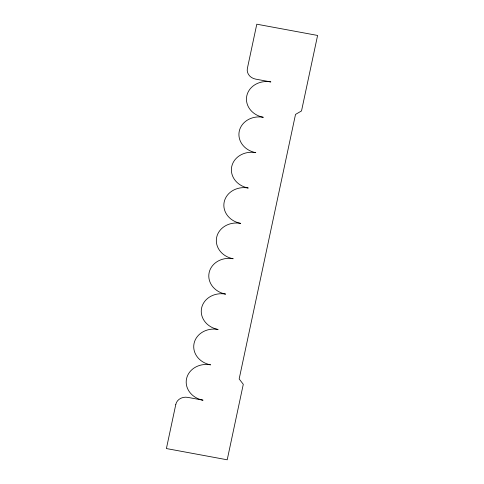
<?xml version="1.0" encoding="UTF-8"?>
<svg xmlns="http://www.w3.org/2000/svg" width="484" height="484" viewBox="0 0 484 484"><rect width="100%" height="100%" fill="white"/><g stroke="black" fill="none" stroke-linecap="round" stroke-linejoin="round"><path stroke-width="0.73" d="M175.819 404.352L166.399 448.553L227.208 459.8L243.289 384.308L239.163 378.954L295.512 114.418L301.52 110.933L317.601 35.447L256.792 24.2L247.378 68.401A10.321 9.027 5.4 0 0 255.625 79.116L270.828 81.929A20.637 18.047 5.4 0 0 246.792 95.862A20.637 18.047 5.4 0 0 263.296 117.291A20.637 18.047 5.4 0 0 239.259 131.225A20.637 18.047 5.4 0 0 255.764 152.654A20.637 18.047 5.4 0 0 231.727 166.587A20.637 18.047 5.4 0 0 248.232 188.016A20.637 18.047 5.4 0 0 224.195 201.949A20.637 18.047 5.4 0 0 240.699 223.384A20.637 18.047 5.4 0 0 216.663 237.317A20.637 18.047 5.4 0 0 233.167 258.746A20.637 18.047 5.4 0 0 209.13 272.68A20.637 18.047 5.4 0 0 225.635 294.109A20.637 18.047 5.4 0 0 201.598 308.042A20.637 18.047 5.4 0 0 218.102 329.471A20.637 18.047 5.4 0 0 194.066 343.404A20.637 18.047 5.4 0 0 210.57 364.833A20.637 18.047 5.4 0 0 186.534 378.766A20.637 18.047 5.4 0 0 203.038 400.195L187.834 397.382A10.321 9.027 5.4 0 0 175.819 404.352"/></g></svg>
